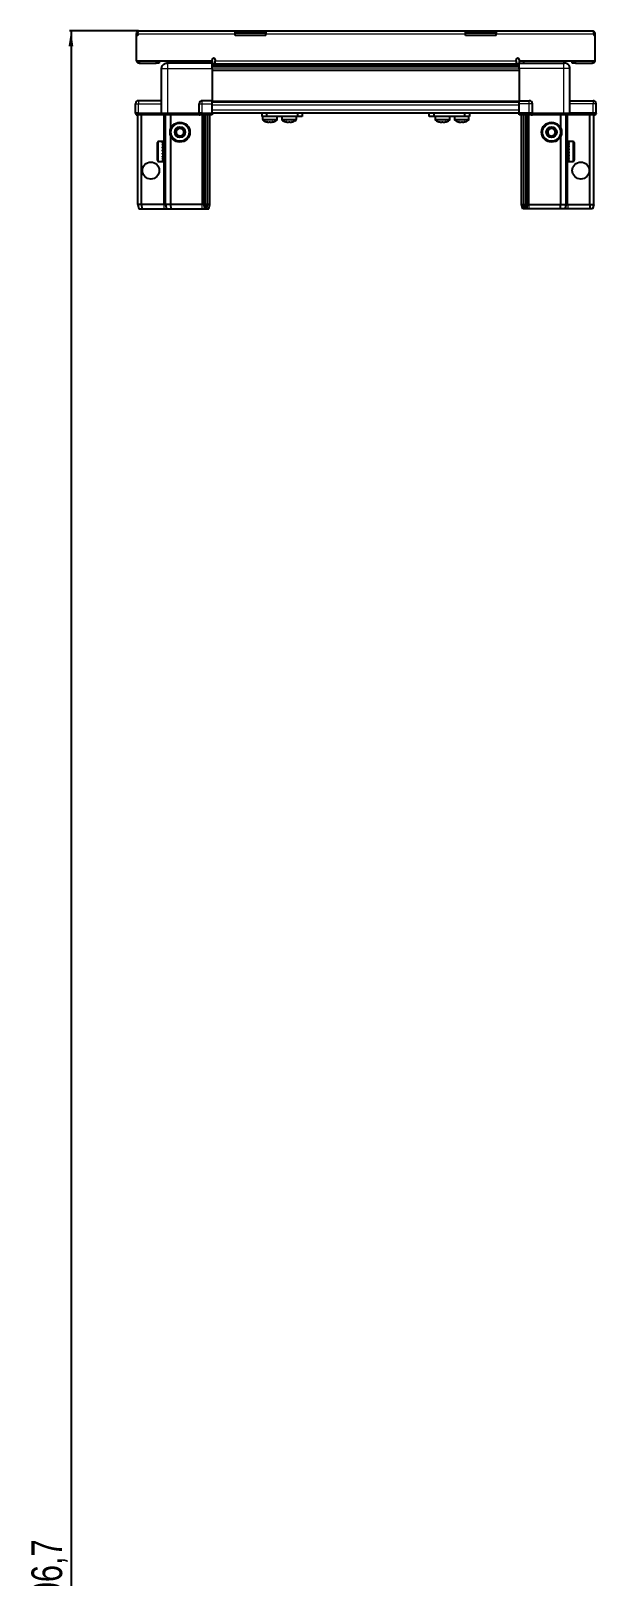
# Model space of a CAD drawing. Header units: millimetres. Extents: x 1014 to 4035, y -1858 to 1241.
# Drawn here: x 1070 to 1438, y -852 to 155 of the extents above; entities that cross this region are included whole.
import ezdxf

# ---------------------------------------------------------------- set-up
doc = ezdxf.new("R2010")
doc.units = ezdxf.units.MM
doc.layers.add('FORMAT', color=7, linetype='Continuous')
doc.styles.add('SLDTEXTSTYLE0', font='TXT', dxfattribs={"width": 0.75})
doc.dimstyles.new('SLDDIMSTYLE0', dxfattribs={"dimtxt": 20, "dimasz": 10, "dimexe": 0, "dimexo": 0.0625, "dimgap": 5, "dimtad": 2, "dimdec": 1, "dimrnd": 1e-09, "dimzin": 12, "dimdsep": 46, "dimtxsty": 'SLDTEXTSTYLE0', "dimsah": 1, "dimcen": 0.09, "dimadec": 0, "dimazin": 3, "dimtfac": 1, "dimtofl": 0, "dimtmove": 0, "dimatfit": 3, "dimfxl": 0, "dimfrac": 2, "dimtolj": 1, "dimtzin": 12, "dimarcsym": 0})

# ---------------------------------------------------------------- blocks, each defined once
blk = doc.blocks.new('_D_8')
at = {"layer": 'FORMAT'}
for p, q in [((1140.2, 154.8), (1095.2, 154.8)), ((1096.2, 154.8), (1096.2, -1851.9)), ((1140.7, -1851.9), (1095.2, -1851.9))]:
    blk.add_line(p, q, dxfattribs=at)
for points in [[(1096.2, 154.8), (1094.6, 144.8), (1097.7, 144.8)], [(1096.2, -1851.9), (1097.7, -1841.9), (1094.6, -1841.9)]]:
    blk.add_solid(points, dxfattribs=at)
at = {"layer": 'FORMAT', "insert": (1070.4, -889.2), "char_height": 20, "attachment_point": 1, "rotation": 90, "style": 'SLDTEXTSTYLE0'}
blk.add_mtext('2006,7', dxfattribs=at)

msp = doc.modelspace()

# ---------------------------------------------------------------- linework, layer by layer
at = {"color": 7, "linetype": 'Continuous', "lineweight": 25}
for p, q in [((1139.66, 152.74), (1138.66, 152.74)), ((1138.66, 152.74), (1138.66, 151.84)), ((1138.66, 151.84), (1138.66, 135.34)), ((1139.66, 151.84), (1138.66, 151.84)), ((1139.66, 152.74), (1139.66, 151.84)), ((1140.26, 154.84), (1203.16, 154.84)), ((1203.16, 152.74), (1203.16, 154.84)), ((1203.16, 154.84), (1213.16, 154.84)), ((1213.16, 153.34), (1203.16, 153.34)), ((1203.16, 151.84), (1203.16, 152.74)), ((1223.16, 151.84), (1203.16, 151.84)), ((1213.16, 154.84), (1223.16, 154.84)), ((1223.16, 153.34), (1213.16, 153.34)), ((1223.16, 154.84), (1353.16, 154.84)), ((1223.16, 154.84), (1223.16, 152.74)), ((1223.16, 151.84), (1223.16, 152.74)), ((1353.16, 152.74), (1353.16, 154.84)), ((1353.16, 154.84), (1363.16, 154.84)), ((1363.16, 153.34), (1353.16, 153.34)), ((1353.16, 151.84), (1353.16, 152.74)), ((1373.16, 151.84), (1353.16, 151.84)), ((1363.16, 154.84), (1373.16, 154.84)), ((1373.16, 153.34), (1363.16, 153.34)), ((1373.16, 154.84), (1373.16, 152.74)), ((1373.16, 154.84), (1436.06, 154.84)), ((1373.16, 151.84), (1373.16, 152.74)), ((1436.66, 152.74), (1437.66, 152.74)), ((1436.66, 152.74), (1436.66, 151.84)), ((1437.66, 151.84), (1436.66, 151.84)), ((1437.66, 151.84), (1437.66, 152.74)), ((1437.66, 135.34), (1437.66, 151.84)), ((1138.66, 135.34), (1188.16, 135.34)), ((1140.76, 133.84), (1151.66, 133.84)), ((1153.66, 133.84), (1151.66, 133.84)), ((1153.66, 135.34), (1153.66, 133.84)), ((1158.91, 135.34), (1158.91, 133.84)), ((1188.16, 133.84), (1159.16, 133.84)), ((1185.41, 133.84), (1185.41, 135.34)), ((1188.16, 135.34), (1188.16, 136.19)), ((1188.16, 135.34), (1188.16, 133.84)), ((1188.16, 133.19), (1212.03, 133.19)), ((1388.16, 131.39), (1188.16, 131.39)), ((1388.16, 131.36), (1188.16, 131.36)), ((1190.16, 136.19), (1190.16, 135.44)), ((1190.16, 133.34), (1190.16, 135.44)), ((1190.16, 133.34), (1386.16, 133.34)), ((1206.66, 133.34), (1206.66, 133.19)), ((1206.82, 133.34), (1206.82, 133.19)), ((1207.02, 133.34), (1207.02, 133.19)), ((1207.57, 133.34), (1207.57, 133.19)), ((1207.99, 133.34), (1207.99, 133.19)), ((1208.88, 133.34), (1208.88, 133.19)), ((1209.46, 133.34), (1209.46, 133.19)), ((1210.6, 133.34), (1210.6, 133.19)), ((1211.29, 133.34), (1211.29, 133.19)), ((1212.03, 133.19), (1212.57, 133.19)), ((1212.57, 133.34), (1212.57, 133.19)), ((1212.57, 133.19), (1212.58, 133.19)), ((1212.58, 133.19), (1213.31, 133.19)), ((1212.76, 133.34), (1212.76, 133.19)), ((1213.26, 133.34), (1213.26, 133.19)), ((1213.31, 133.34), (1213.31, 133.19)), ((1213.31, 133.19), (1214.28, 133.19)), ((1213.31, 133.19), (1213.31, 133.19)), ((1214.28, 133.19), (1362.03, 133.19)), ((1214.6, 133.34), (1214.6, 133.19)), ((1214.61, 133.34), (1214.61, 133.19)), ((1215.31, 133.34), (1215.31, 133.19)), ((1216.49, 133.34), (1216.49, 133.19)), ((1217.1, 133.34), (1217.1, 133.19)), ((1218.05, 133.34), (1218.05, 133.19)), ((1218.5, 133.34), (1218.5, 133.19)), ((1219.13, 133.34), (1219.13, 133.19)), ((1219.38, 133.34), (1219.38, 133.19)), ((1219.63, 133.34), (1219.63, 133.19)), ((1219.65, 133.34), (1219.65, 133.19)), ((1356.66, 133.34), (1356.66, 133.19)), ((1356.77, 133.34), (1356.77, 133.19)), ((1356.95, 133.34), (1356.95, 133.19)), ((1357.46, 133.34), (1357.46, 133.19)), ((1357.85, 133.34), (1357.85, 133.19)), ((1358.7, 133.34), (1358.7, 133.19)), ((1359.27, 133.34), (1359.27, 133.19)), ((1360.38, 133.34), (1360.38, 133.19)), ((1361.07, 133.34), (1361.07, 133.19)), ((1362.03, 133.19), (1362.34, 133.19)), ((1362.34, 133.34), (1362.34, 133.19)), ((1362.34, 133.19), (1363.07, 133.19)), ((1362.34, 133.19), (1362.34, 133.19)), ((1362.6, 133.34), (1362.6, 133.19)), ((1363.07, 133.34), (1363.07, 133.19)), ((1363.07, 133.19), (1364.37, 133.19)), ((1364.28, 133.19), (1388.16, 133.19)), ((1364.37, 133.34), (1364.37, 133.19)), ((1364.46, 133.34), (1364.46, 133.19)), ((1365.09, 133.34), (1365.09, 133.19)), ((1366.28, 133.34), (1366.28, 133.19)), ((1366.91, 133.34), (1366.91, 133.19)), ((1367.89, 133.34), (1367.89, 133.19)), ((1368.36, 133.34), (1368.36, 133.19)), ((1369.03, 133.34), (1369.03, 133.19)), ((1369.31, 133.34), (1369.31, 133.19)), ((1369.6, 133.34), (1369.6, 133.19)), ((1369.65, 133.34), (1369.65, 133.19)), ((1369.66, 133.19), (1369.66, 133.34)), ((1386.16, 135.44), (1386.16, 136.19)), ((1386.16, 135.44), (1386.16, 133.34)), ((1388.16, 136.19), (1388.16, 135.34)), ((1388.16, 135.34), (1388.16, 133.84)), ((1388.16, 135.34), (1437.66, 135.34)), ((1388.16, 133.84), (1417.16, 133.84)), ((1390.91, 135.34), (1390.91, 133.84)), ((1417.41, 133.84), (1417.41, 135.34)), ((1422.66, 133.84), (1422.66, 135.34)), ((1424.66, 133.84), (1422.66, 133.84)), ((1424.66, 133.84), (1435.56, 133.84)), ((1155.16, 101.34), (1155.16, 130.34)), ((1188.16, 130.34), (1188.16, 109.34)), ((1388.16, 130.34), (1388.16, 109.34)), ((1421.16, 101.34), (1421.16, 130.34)), ((1138.15, 101.34), (1138.15, 101)), ((1138.15, 101.34), (1138.16, 101.34)), ((1138.15, 101), (1138.65, 100.14)), ((1138.16, 101.34), (1138.16, 107.34)), ((1138.16, 101.34), (1138.16, 101)), ((1140.16, 101.34), (1138.16, 101.34)), ((1138.16, 101), (1138.66, 100.14)), ((1155.16, 109.34), (1140.16, 109.34)), ((1140.16, 101.34), (1154.96, 101.34)), ((1154.96, 101.34), (1155.16, 101.34)), ((1155.16, 101.34), (1155.16, 100.14)), ((1155.16, 101.34), (1159.16, 101.34)), ((1159.16, 101.34), (1179.46, 101.34)), ((1179.46, 101.34), (1179.66, 101.34)), ((1179.66, 101.34), (1179.66, 107.34)), ((1179.66, 101.34), (1179.66, 100.14)), ((1181.66, 101.34), (1179.66, 101.34)), ((1179.66, 101.34), (1181.66, 101.34)), ((1188.16, 109.34), (1181.66, 109.34)), ((1181.66, 101.34), (1188.16, 101.34)), ((1181.66, 101), (1188.16, 101)), ((1188.16, 107.34), (1188.16, 109.34)), ((1188.16, 108.69), (1388.16, 108.69)), ((1188.16, 101.34), (1188.16, 107.34)), ((1188.16, 101.49), (1388.16, 101.49)), ((1188.16, 101.34), (1188.16, 101)), ((1188.16, 101), (1188.16, 100.14)), ((1220.61, 98.99), (1220.61, 101.49)), ((1223.61, 101.49), (1223.61, 98.99)), ((1243.81, 98.99), (1243.81, 101.49)), ((1246.81, 101.49), (1246.81, 98.99)), ((1329.51, 98.99), (1329.51, 101.49)), ((1332.51, 101.49), (1332.51, 98.99)), ((1352.71, 98.99), (1352.71, 101.49)), ((1355.71, 101.49), (1355.71, 98.99)), ((1388.16, 109.34), (1394.66, 109.34)), ((1388.16, 107.34), (1388.16, 109.34)), ((1388.16, 101.34), (1388.16, 107.34)), ((1388.16, 101.34), (1394.66, 101.34)), ((1388.16, 101.34), (1388.16, 101)), ((1388.16, 101.34), (1388.16, 101.34)), ((1394.66, 101.34), (1388.16, 101.34)), ((1388.16, 100.14), (1388.16, 101)), ((1388.16, 101), (1388.16, 101)), ((1388.16, 101), (1394.66, 101)), ((1396.66, 101.34), (1394.66, 101.34)), ((1396.66, 101.34), (1396.66, 107.34)), ((1396.66, 101.34), (1396.66, 100.14)), ((1396.66, 101.34), (1396.86, 101.34)), ((1396.86, 101.34), (1417.16, 101.34)), ((1417.16, 101.34), (1421.16, 101.34)), ((1421.16, 109.34), (1436.16, 109.34)), ((1421.16, 101.34), (1421.16, 100.14)), ((1421.16, 101.34), (1421.36, 101.34)), ((1421.36, 101.34), (1436.16, 101.34)), ((1436.16, 101.34), (1421.36, 101.34)), ((1438.16, 101.34), (1436.16, 101.34)), ((1437.66, 100.14), (1438.16, 101)), ((1438.16, 101.34), (1438.16, 107.34)), ((1438.16, 101.34), (1438.16, 101)), ((1138.66, 100.14), (1140.16, 100.14)), ((1139.66, 41.84), (1139.66, 100.14)), ((1154.96, 100.14), (1140.16, 100.14)), ((1142.16, 41.84), (1142.16, 100.14)), ((1155.16, 100.14), (1154.96, 100.14)), ((1159.16, 100.14), (1155.16, 100.14)), ((1157.66, 41.84), (1157.66, 100.14)), ((1179.46, 100.14), (1159.16, 100.14)), ((1161.16, 91.34), (1161.16, 100.14)), ((1179.66, 100.14), (1179.46, 100.14)), ((1179.66, 100.14), (1180.33, 100.14)), ((1188.16, 100.14), (1180.33, 100.14)), ((1182.66, 41.84), (1182.66, 100.14)), ((1183.66, 41.84), (1183.66, 100.14)), ((1185.16, 41.84), (1185.16, 100.14)), ((1186.66, 41.84), (1186.66, 100.14)), ((1223.61, 98.99), (1220.61, 98.99)), ((1220.96, 98.99), (1220.96, 97.08)), ((1243.81, 98.99), (1223.61, 98.99)), ((1230.46, 97.08), (1230.46, 98.99)), ((1233.41, 98.99), (1233.41, 97.08)), ((1233.46, 98.99), (1233.46, 97.08)), ((1242.96, 97.08), (1242.96, 98.99)), ((1246.81, 98.99), (1243.81, 98.99)), ((1332.51, 98.99), (1329.51, 98.99)), ((1352.71, 98.99), (1332.51, 98.99)), ((1333.36, 98.99), (1333.36, 97.08)), ((1342.86, 97.08), (1342.86, 98.99)), ((1342.91, 97.08), (1342.91, 98.99)), ((1345.86, 98.99), (1345.86, 97.08)), ((1355.71, 98.99), (1352.71, 98.99)), ((1355.36, 97.08), (1355.36, 98.99)), ((1395.98, 100.14), (1388.16, 100.14)), ((1389.66, 41.84), (1389.66, 100.14)), ((1391.16, 41.84), (1391.16, 100.14)), ((1392.66, 41.84), (1392.66, 100.14)), ((1393.66, 41.84), (1393.66, 100.14)), ((1395.98, 100.14), (1396.66, 100.14)), ((1396.86, 100.14), (1396.66, 100.14)), ((1417.16, 100.14), (1396.86, 100.14)), ((1415.16, 91.34), (1415.16, 100.14)), ((1421.16, 100.14), (1417.16, 100.14)), ((1418.66, 41.84), (1418.66, 100.14)), ((1421.36, 100.14), (1421.16, 100.14)), ((1436.16, 100.14), (1421.36, 100.14)), ((1434.16, 41.84), (1434.16, 100.14)), ((1436.16, 100.14), (1437.66, 100.14)), ((1436.66, 41.84), (1436.66, 100.14)), ((1152.46, 70.64), (1152.46, 82.04)), ((1156.16, 82.84), (1153.26, 82.84)), ((1155.66, 82.74), (1156.16, 82.74)), ((1155.66, 82.74), (1155.66, 82.58)), ((1155.66, 82.58), (1156.16, 82.58)), ((1155.66, 82.09), (1156.16, 82.09)), ((1155.66, 82.09), (1155.66, 81.71)), ((1155.66, 81.71), (1156.16, 81.71)), ((1155.66, 80.87), (1156.16, 80.87)), ((1155.66, 80.87), (1155.66, 80.32)), ((1156.16, 82.74), (1156.16, 82.84)), ((1156.16, 82.58), (1156.16, 82.74)), ((1156.16, 82.09), (1156.16, 82.58)), ((1156.16, 81.71), (1156.16, 82.09)), ((1156.16, 80.87), (1156.16, 81.71)), ((1156.16, 80.32), (1156.16, 80.87)), ((1156.26, 80.74), (1156.16, 80.74)), ((1156.26, 79.22), (1156.26, 80.74)), ((1161.16, 41.84), (1161.16, 86.34)), ((1415.16, 41.84), (1415.16, 86.34)), ((1420.16, 80.74), (1420.06, 80.74)), ((1420.06, 80.74), (1420.06, 71.94)), ((1423.06, 82.84), (1420.16, 82.84)), ((1420.16, 82.84), (1420.16, 82.83)), ((1420.66, 82.83), (1420.16, 82.83)), ((1420.16, 82.83), (1420.16, 82.75)), ((1420.16, 82.75), (1420.16, 82.4)), ((1420.66, 82.75), (1420.16, 82.75)), ((1420.66, 82.4), (1420.16, 82.4)), ((1420.16, 82.4), (1420.16, 82.1)), ((1420.16, 82.1), (1420.16, 81.38)), ((1420.66, 82.1), (1420.16, 82.1)), ((1420.66, 81.38), (1420.16, 81.38)), ((1420.16, 81.38), (1420.16, 80.89)), ((1420.16, 80.89), (1420.16, 79.87)), ((1420.66, 80.89), (1420.16, 80.89)), ((1420.66, 82.75), (1420.66, 82.83)), ((1420.66, 82.1), (1420.66, 82.4)), ((1420.66, 80.89), (1420.66, 81.38)), ((1423.86, 82.04), (1423.86, 80.55)), ((1423.86, 80.55), (1423.86, 70.64)), ((1155.66, 80.32), (1156.16, 80.32)), ((1155.66, 79.21), (1156.16, 79.21)), ((1155.66, 79.21), (1155.66, 78.53)), ((1155.66, 78.53), (1156.16, 78.53)), ((1155.66, 77.27), (1156.16, 77.27)), ((1155.66, 77.27), (1155.66, 76.53)), ((1155.66, 76.97), (1156.16, 76.97)), ((1155.66, 76.53), (1156.16, 76.53)), ((1155.66, 75.24), (1156.16, 75.24)), ((1155.66, 75.24), (1155.66, 74.52)), ((1155.66, 75.1), (1156.16, 75.1)), ((1155.66, 74.52), (1156.16, 74.52)), ((1155.66, 73.31), (1156.16, 73.31)), ((1155.66, 73.31), (1155.66, 72.68)), ((1155.66, 72.68), (1156.16, 72.68)), ((1155.66, 71.68), (1156.16, 71.68)), ((1155.66, 71.68), (1155.66, 71.2)), ((1155.66, 71.2), (1156.16, 71.2)), ((1155.66, 70.51), (1156.16, 70.51)), ((1155.66, 70.51), (1155.66, 70.22)), ((1156.16, 79.21), (1156.16, 80.32)), ((1156.16, 78.53), (1156.16, 79.21)), ((1156.16, 77.27), (1156.16, 78.53)), ((1156.16, 76.97), (1156.16, 77.27)), ((1156.16, 75.24), (1156.16, 76.53)), ((1156.16, 74.52), (1156.16, 75.1)), ((1156.16, 73.31), (1156.16, 74.52)), ((1156.16, 72.68), (1156.16, 73.31)), ((1156.16, 71.68), (1156.16, 72.68)), ((1156.16, 71.94), (1156.26, 71.94)), ((1156.16, 71.2), (1156.16, 71.68)), ((1156.16, 70.51), (1156.16, 71.2)), ((1156.16, 70.22), (1156.16, 70.51)), ((1156.26, 71.94), (1156.26, 79.22)), ((1157.14, 79.65), (1156.66, 80.34)), ((1156.66, 72.34), (1156.66, 80.34)), ((1156.66, 72.34), (1157.14, 73.03)), ((1157.62, 80.34), (1157.14, 79.65)), ((1157.14, 73.03), (1157.14, 79.65)), ((1157.14, 73.03), (1157.62, 72.34)), ((1157.66, 80.34), (1157.62, 80.34)), ((1157.62, 72.34), (1157.62, 80.34)), ((1157.62, 72.34), (1157.66, 72.34)), ((1418.69, 80.34), (1418.66, 80.34)), ((1418.66, 72.34), (1418.69, 72.34)), ((1419.17, 79.65), (1418.69, 80.34)), ((1418.69, 80.34), (1418.69, 79.29)), ((1418.69, 79.29), (1418.69, 72.34)), ((1418.69, 72.34), (1419.17, 73.03)), ((1419.66, 80.34), (1419.17, 79.65)), ((1419.17, 79.65), (1419.17, 78.78)), ((1419.17, 78.78), (1419.17, 73.03)), ((1419.17, 73.03), (1419.66, 72.34)), ((1419.66, 80.34), (1419.66, 79.29)), ((1419.66, 79.29), (1419.66, 72.34)), ((1420.06, 71.94), (1420.16, 71.94)), ((1420.66, 79.87), (1420.16, 79.87)), ((1420.16, 79.87), (1420.16, 79.23)), ((1420.16, 79.23), (1420.16, 78.01)), ((1420.66, 79.23), (1420.16, 79.23)), ((1420.66, 78.01), (1420.16, 78.01)), ((1420.16, 78.01), (1420.16, 77.47)), ((1420.66, 77.47), (1420.16, 77.47)), ((1420.16, 77.29), (1420.16, 75.99)), ((1420.66, 77.29), (1420.16, 77.29)), ((1420.66, 75.99), (1420.16, 75.99)), ((1420.66, 75.6), (1420.16, 75.6)), ((1420.16, 75.6), (1420.16, 75.25)), ((1420.66, 75.25), (1420.16, 75.25)), ((1420.16, 75.25), (1420.16, 74)), ((1420.66, 74), (1420.16, 74)), ((1420.16, 74), (1420.16, 73.33)), ((1420.16, 73.33), (1420.16, 72.24)), ((1420.66, 73.33), (1420.16, 73.33)), ((1420.66, 72.24), (1420.16, 72.24)), ((1420.16, 72.24), (1420.16, 71.69)), ((1420.16, 71.69), (1420.16, 70.88)), ((1420.66, 71.69), (1420.16, 71.69)), ((1420.66, 70.88), (1420.16, 70.88)), ((1420.16, 70.88), (1420.16, 70.52)), ((1420.16, 70.52), (1420.16, 70.06)), ((1420.66, 70.52), (1420.16, 70.52)), ((1420.66, 79.23), (1420.66, 79.87)), ((1420.66, 77.29), (1420.66, 78.01)), ((1420.66, 75.25), (1420.66, 75.99)), ((1420.66, 73.33), (1420.66, 74)), ((1420.66, 71.69), (1420.66, 72.24)), ((1420.66, 70.52), (1420.66, 70.88)), ((1153.26, 69.84), (1156.16, 69.84)), ((1155.66, 70.22), (1156.16, 70.22)), ((1155.66, 69.9), (1156.16, 69.9)), ((1155.66, 69.9), (1155.66, 69.84)), ((1155.66, 69.84), (1156.16, 69.84)), ((1156.16, 69.9), (1156.16, 70.22)), ((1156.16, 69.84), (1156.16, 69.9)), ((1156.16, 69.84), (1156.16, 69.84)), ((1420.66, 70.06), (1420.16, 70.06)), ((1420.16, 70.06), (1420.16, 69.91)), ((1420.16, 69.91), (1420.16, 69.84)), ((1420.66, 69.91), (1420.16, 69.91)), ((1420.16, 69.84), (1423.06, 69.84)), ((1420.66, 69.91), (1420.66, 70.06)), ((1142.16, 41.84), (1139.66, 41.84)), ((1139.66, 41.84), (1140.46, 38.84)), ((1156.66, 41.84), (1142.16, 41.84)), ((1142.16, 41.84), (1142.31, 38.84)), ((1157.66, 41.84), (1156.66, 41.84)), ((1161.16, 41.84), (1157.66, 41.84)), ((1157.66, 41.84), (1158.46, 38.84)), ((1181.66, 41.84), (1161.16, 41.84)), ((1161.49, 38.84), (1161.16, 41.84)), ((1182.66, 41.84), (1181.66, 41.84)), ((1183.66, 41.84), (1182.66, 41.84)), ((1183.46, 38.84), (1182.66, 41.84)), ((1185.16, 41.84), (1183.66, 41.84)), ((1184.2, 38.84), (1183.66, 41.84)), ((1184.7, 38.84), (1185.16, 41.84)), ((1186.66, 41.84), (1185.16, 41.84)), ((1185.85, 38.84), (1186.66, 41.84)), ((1390.46, 38.84), (1389.66, 41.84)), ((1389.66, 41.84), (1391.16, 41.84)), ((1391.16, 41.84), (1392.66, 41.84)), ((1391.61, 38.84), (1391.16, 41.84)), ((1392.11, 38.84), (1392.66, 41.84)), ((1392.66, 41.84), (1393.66, 41.84)), ((1392.85, 38.84), (1393.66, 41.84)), ((1393.66, 41.84), (1394.66, 41.84)), ((1394.66, 41.84), (1415.16, 41.84)), ((1414.82, 38.84), (1415.16, 41.84)), ((1415.16, 41.84), (1418.66, 41.84)), ((1418.66, 41.84), (1417.85, 38.84)), ((1418.66, 41.84), (1419.66, 41.84)), ((1419.66, 41.84), (1434.16, 41.84)), ((1434.16, 41.84), (1434, 38.84)), ((1434.16, 41.84), (1436.66, 41.84)), ((1436.66, 41.84), (1435.85, 38.84)), ((1140.46, 38.84), (1142.31, 38.84)), ((1142.31, 38.84), (1156.66, 38.84)), ((1156.66, 38.84), (1158.46, 38.84)), ((1158.46, 38.84), (1161.49, 38.84)), ((1161.49, 38.84), (1181.66, 38.84)), ((1181.66, 38.84), (1183.46, 38.84)), ((1183.46, 38.84), (1184.2, 38.84)), ((1184.2, 38.84), (1184.7, 38.84)), ((1184.7, 38.84), (1185.85, 38.84)), ((1391.61, 38.84), (1390.46, 38.84)), ((1392.11, 38.84), (1391.61, 38.84)), ((1392.85, 38.84), (1392.11, 38.84)), ((1394.66, 38.84), (1392.85, 38.84)), ((1414.82, 38.84), (1394.66, 38.84)), ((1417.85, 38.84), (1414.82, 38.84)), ((1419.66, 38.84), (1417.85, 38.84)), ((1434, 38.84), (1419.66, 38.84)), ((1435.85, 38.84), (1434, 38.84))]:
    msp.add_line(p, q, dxfattribs=at)
at = {"color": 8, "linetype": 'Continuous', "lineweight": 18}
for p, q in [((1203.16, 152.74), (1139.66, 152.74)), ((1213.16, 153.34), (1213.16, 154.84)), ((1353.16, 152.74), (1223.16, 152.74)), ((1363.16, 154.84), (1363.16, 153.34)), ((1436.66, 152.74), (1373.16, 152.74)), ((1140.76, 135.34), (1140.76, 133.84)), ((1151.66, 133.84), (1151.66, 135.34)), ((1188.16, 133.84), (1190.16, 133.84)), ((1388.16, 132.6), (1188.16, 132.6)), ((1190.16, 135.44), (1386.16, 135.44)), ((1386.16, 133.84), (1388.16, 133.84)), ((1424.66, 135.34), (1424.66, 133.84)), ((1435.56, 135.34), (1435.56, 133.84)), ((1159.16, 130.34), (1188.16, 130.34)), ((1159.16, 101.34), (1159.16, 130.34)), ((1188.16, 130.15), (1388.16, 130.15)), ((1388.16, 128.74), (1188.16, 128.74)), ((1417.16, 130.34), (1388.16, 130.34)), ((1417.16, 101.34), (1417.16, 130.34)), ((1138.16, 107.34), (1140.16, 107.34)), ((1140.16, 109.34), (1140.16, 107.34)), ((1140.16, 107.34), (1155.16, 107.34)), ((1140.16, 101.34), (1140.16, 107.34)), ((1140.16, 101.34), (1140.16, 100.14)), ((1154.96, 100.14), (1154.96, 101.34)), ((1159.16, 101.34), (1159.16, 100.14)), ((1179.46, 100.14), (1179.46, 101.34)), ((1179.66, 107.34), (1181.66, 107.34)), ((1181.66, 107.34), (1181.66, 109.34)), ((1181.66, 107.34), (1188.16, 107.34)), ((1181.66, 101.34), (1181.66, 107.34)), ((1181.66, 101.34), (1181.66, 101)), ((1188.16, 109.34), (1388.16, 109.34)), ((1188.16, 106.69), (1388.16, 106.69)), ((1188.16, 103.49), (1388.16, 103.49)), ((1394.66, 107.34), (1388.16, 107.34)), ((1388.16, 101.34), (1388.16, 101)), ((1394.66, 107.34), (1394.66, 109.34)), ((1394.66, 101.34), (1394.66, 107.34)), ((1396.66, 107.34), (1394.66, 107.34)), ((1394.66, 101.34), (1394.66, 101)), ((1396.86, 101.34), (1396.86, 100.14)), ((1417.16, 101.34), (1417.16, 100.14)), ((1436.16, 107.34), (1421.16, 107.34)), ((1421.36, 101.34), (1421.36, 100.14)), ((1436.16, 109.34), (1436.16, 107.34)), ((1436.16, 101.34), (1436.16, 107.34)), ((1438.16, 107.34), (1436.16, 107.34)), ((1436.16, 101.34), (1436.16, 100.14)), ((1156.66, 80.34), (1156.66, 100.14)), ((1181.66, 41.84), (1181.66, 100.14)), ((1230.46, 97.08), (1220.96, 97.08)), ((1230.26, 96.71), (1221.15, 96.71)), ((1233.46, 97.08), (1233.41, 97.08)), ((1242.96, 97.08), (1233.46, 97.08)), ((1233.65, 96.71), (1233.6, 96.71)), ((1242.76, 96.71), (1233.65, 96.71)), ((1335.57, 97.08), (1333.36, 97.08)), ((1335.67, 96.71), (1333.55, 96.71)), ((1342.86, 97.08), (1335.57, 97.08)), ((1342.66, 96.71), (1335.67, 96.71)), ((1342.71, 96.71), (1342.66, 96.71)), ((1342.91, 97.08), (1342.86, 97.08)), ((1353.36, 97.08), (1345.86, 97.08)), ((1353.25, 96.71), (1346.05, 96.71)), ((1355.16, 96.71), (1353.25, 96.71)), ((1355.36, 97.08), (1353.36, 97.08)), ((1394.66, 41.84), (1394.66, 100.14)), ((1419.66, 80.34), (1419.66, 100.14)), ((1153.26, 69.84), (1153.26, 82.84)), ((1423.06, 82.84), (1423.06, 81.14)), ((1423.06, 81.14), (1423.06, 69.84)), ((1156.66, 41.84), (1156.66, 72.34)), ((1419.66, 41.84), (1419.66, 72.34)), ((1156.66, 41.84), (1156.66, 38.84)), ((1181.66, 38.84), (1181.66, 41.84)), ((1394.66, 38.84), (1394.66, 41.84)), ((1419.66, 41.84), (1419.66, 38.84))]:
    msp.add_line(p, q, dxfattribs=at)
at = {"color": 7, "linetype": 'Continuous', "lineweight": 25}
for centre, radius in [((1167.16, 88.84), 6.5), ((1167.16, 88.84), 3.46), ((1409.16, 88.84), 6.5), ((1409.16, 88.84), 3.46), ((1148.16, 63.84), 5.5), ((1428.16, 63.84), 5.5)]:
    msp.add_circle(centre, radius, dxfattribs=at)
at = {"color": 8, "linetype": 'Continuous', "lineweight": 18}
for centre in [(1167.16, 88.84), (1409.16, 88.84)]:
    msp.add_circle(centre, 5.7, dxfattribs=at)
at = {"color": 7, "linetype": 'Continuous', "lineweight": 25}
for centre, radius, start, end in [((1140.76, 135.94), 2.1, 196.60155, 270), ((1189.16, 136.19), 1, 0, 180), ((1387.16, 136.19), 1, 0, 180), ((1435.56, 135.94), 2.1, 270, 343.39845), ((1140.16, 107.34), 2, 90, 180), ((1181.66, 107.34), 2, 90, 180), ((1394.66, 107.34), 2, 0, 90), ((1436.16, 107.34), 2, 0, 90), ((1167.16, 88.84), 2.5, 134.92207, 194.92207), ((1167.16, 88.84), 2.5, 74.92207, 134.92207), ((1167.16, 88.84), 2.5, 14.92207, 74.92207), ((1221.41, 97.08), 0.45, 180, 235.28209), ((1225.71, 103.29), 8, 235.28209, 258.9392), ((1225.71, 103.29), 8, 281.00757, 304.71791), ((1230.01, 97.08), 0.45, 304.71791, 0), ((1233.86, 97.08), 0.45, 180, 235.28209), ((1233.91, 97.08), 0.45, 180, 235.28209), ((1238.16, 103.29), 8, 235.28209, 255.8287), ((1238.21, 103.29), 8, 235.28209, 259.06255), ((1238.21, 103.29), 8, 280.87532, 304.71791), ((1242.51, 97.08), 0.45, 304.71791, 0), ((1333.81, 97.08), 0.45, 180, 235.28209), ((1338.11, 103.29), 8, 235.28209, 259.05401), ((1338.11, 103.29), 8, 280.84597, 304.71791), ((1338.16, 103.29), 8, 280.92113, 304.71791), ((1342.41, 97.08), 0.45, 304.71791, 0), ((1342.46, 97.08), 0.45, 304.71791, 0), ((1346.31, 97.08), 0.45, 180, 235.28209), ((1350.61, 103.29), 8, 235.28209, 258.92302), ((1350.61, 103.29), 8, 280.93918, 304.71791), ((1354.91, 97.08), 0.45, 304.71791, 0), ((1409.16, 88.84), 2.5, 118.29497, 178.29497), ((1409.16, 88.84), 2.5, 58.29497, 118.29497), ((1409.16, 88.84), 2.5, 358.29497, 58.29497), ((1153.26, 82.04), 0.8, 90, 180), ((1156.66, 80.74), 0.4, 180, 270), ((1167.16, 88.84), 2.5, 194.92207, 254.92207), ((1167.16, 88.84), 2.5, 254.92207, 314.92207), ((1167.16, 88.84), 2.5, 314.92207, 14.92207), ((1409.16, 88.84), 2.5, 178.29497, 238.29497), ((1409.16, 88.84), 2.5, 238.29497, 298.29497), ((1409.16, 88.84), 2.5, 298.29497, 358.29497), ((1419.66, 80.74), 0.4, 270, 0), ((1423.06, 82.04), 0.8, 360, 90), ((1153.26, 70.64), 0.8, 180, 270), ((1156.66, 71.94), 0.4, 90, 180), ((1419.66, 71.94), 0.4, 360, 90), ((1423.06, 70.64), 0.8, 270, 0)]:
    msp.add_arc(centre, radius, start, end, dxfattribs=at)
for centre, start_param, end_param in [((1181.66, 97.54), 0, 0.7227342), ((1394.66, 97.54), 5.5604511, 6.2831853)]:
    msp.add_ellipse(centre, major_axis=(0, 3.46), ratio=0.5773503, start_param=start_param, end_param=end_param, dxfattribs=at)
for points, knots in [([(1140.25, 154.74), (1140.17, 154.73), (1139.85, 154.69), (1139.37, 154.36), (1138.9, 153.81), (1138.68, 153.23), (1138.66, 152.86), (1138.66, 152.74)], [0, 0, 0, 0, 0.08619998, 0.34531447, 0.60442579, 0.86353702, 1, 1, 1, 1]), ([(1139.66, 152.74), (1139.7, 152.99), (1139.79, 153.48), (1139.92, 154.12), (1140.06, 154.59), (1140.17, 154.81), (1140.23, 154.83), (1140.26, 154.84)], [0, 0, 0, 0, 0.2302553, 0.4485219, 0.6667858, 0.8850496, 1, 1, 1, 1]), ([(1437.66, 152.74), (1437.63, 152.99), (1437.58, 153.48), (1437.18, 154.12), (1436.63, 154.6), (1436.16, 154.74), (1435.93, 154.8)], [0, 0, 0, 0, 0.2601609, 0.506776, 0.753388, 1, 1, 1, 1]), ([(1436.06, 154.84), (1436.1, 154.81), (1436.19, 154.76), (1436.32, 154.36), (1436.46, 153.81), (1436.57, 153.23), (1436.63, 152.86), (1436.66, 152.74)], [0, 0, 0, 0, 0.2302553, 0.4485219, 0.6667858, 0.8850496, 1, 1, 1, 1]), ([(1155.16, 130.34), (1155.2, 130.78), (1155.27, 131.45), (1155.71, 132.27), (1156.16, 132.83), (1156.72, 133.28), (1157.54, 133.72), (1158.21, 133.79), (1158.66, 133.84)], [0, 0, 0, 0, 0.2394568, 0.3683607, 0.5, 0.6316393, 0.7605432, 1, 1, 1, 1]), ([(1159.16, 133.84), (1159.09, 133.84), (1158.96, 133.84), (1158.79, 133.84), (1158.68, 133.84), (1158.66, 133.84), (1158.66, 133.84)], [0, 0, 0, 0, 0.2493943, 0.5003335, 0.7501667, 1, 1, 1, 1]), ([(1188.16, 130.34), (1188.16, 130.73), (1188.16, 131.52), (1188.16, 132.57), (1188.16, 133.36), (1188.16, 133.78), (1188.16, 133.82), (1188.16, 133.84)], [0, 0, 0, 0, 0.2146939, 0.4293877, 0.6440816, 0.8587754, 1, 1, 1, 1]), ([(1388.16, 130.34), (1388.16, 130.73), (1388.16, 131.52), (1388.16, 132.57), (1388.16, 133.36), (1388.16, 133.78), (1388.16, 133.82), (1388.16, 133.84)], [0, 0, 0, 0, 0.2146939, 0.4293877, 0.6440816, 0.8587754, 1, 1, 1, 1]), ([(1417.16, 133.84), (1417.22, 133.84), (1417.35, 133.84), (1417.52, 133.84), (1417.63, 133.84), (1417.65, 133.84), (1417.66, 133.84)], [0, 0, 0, 0, 0.2493943, 0.5003335, 0.7501667, 1, 1, 1, 1]), ([(1421.16, 130.34), (1421.11, 130.78), (1421.04, 131.45), (1420.6, 132.27), (1420.15, 132.83), (1419.59, 133.28), (1418.77, 133.72), (1418.1, 133.79), (1417.66, 133.84)], [0, 0, 0, 0, 0.23945684, 0.36836066, 0.5, 0.63163934, 0.76054316, 1, 1, 1, 1]), ([(1164.37, 89.59), (1164.73, 89.95), (1165.42, 90.63), (1166.1, 91.31), (1166.41, 91.63)], [0, 0, 0, 0, 0.5346859, 1, 1, 1, 1]), ([(1166.41, 91.63), (1166.91, 91.49), (1167.84, 91.24), (1168.77, 90.99), (1169.2, 90.87)], [0, 0, 0, 0, 0.5346859, 1, 1, 1, 1]), ([(1169.2, 90.87), (1169.23, 90.75), (1169.39, 90.18), (1169.64, 89.21), (1169.85, 88.42), (1169.94, 88.08)], [0, 0, 0, 0, 0.1331247, 0.6370994, 1, 1, 1, 1]), ([(1224.2, 95.43), (1224.2, 95.43), (1224.2, 95.43), (1224.07, 95.46), (1223.89, 95.51), (1223.74, 95.56), (1223.67, 95.6), (1223.65, 95.61), (1223.65, 95.61), (1223.66, 95.61), (1223.69, 95.61), (1223.76, 95.59), (1224.05, 95.52), (1224.43, 95.45), (1224.84, 95.42), (1225.12, 95.45), (1225.27, 95.51), (1225.37, 95.58), (1225.45, 95.6), (1225.47, 95.61), (1225.49, 95.61), (1225.52, 95.61), (1225.55, 95.6), (1225.66, 95.57), (1225.81, 95.5), (1226.04, 95.44), (1226.33, 95.42), (1226.68, 95.44), (1226.98, 95.49), (1227.23, 95.54), (1227.34, 95.57), (1227.42, 95.59), (1227.48, 95.6), (1227.52, 95.61), (1227.53, 95.61), (1227.54, 95.61), (1227.54, 95.61)], [0, 0, 0, 0, 0.0260981, 0.0798373, 0.1372046, 0.1783571, 0.1990393, 0.2033396, 0.2076895, 0.2107229, 0.2145438, 0.2214795, 0.2486016, 0.3557772, 0.404897, 0.4544227, 0.54605, 0.5914038, 0.5971187, 0.6013251, 0.6043817, 0.6074438, 0.6119905, 0.6242286, 0.6785193, 0.7597502, 0.8043048, 0.8490258, 0.923625, 0.9513598, 0.9687075, 0.9799959, 0.9911421, 0.9954732, 0.998845, 1, 1, 1, 1]), ([(1227.54, 95.61), (1227.54, 95.61), (1227.55, 95.61), (1227.55, 95.6), (1227.51, 95.57), (1227.37, 95.5), (1227.23, 95.45), (1227.18, 95.42), (1227.22, 95.43), (1227.24, 95.43)], [0, 0, 0, 0, 0.0151829, 0.0365363, 0.0956997, 0.3601423, 0.6752387, 0.8745348, 1, 1, 1, 1]), ([(1236.69, 95.43), (1236.7, 95.43), (1236.71, 95.43), (1236.57, 95.47), (1236.41, 95.54), (1236.3, 95.59), (1236.29, 95.61), (1236.3, 95.61), (1236.31, 95.61), (1236.34, 95.6), (1236.43, 95.59), (1236.76, 95.51), (1237.19, 95.43), (1237.62, 95.42), (1237.84, 95.46), (1238.01, 95.51), (1238.13, 95.56), (1238.21, 95.6), (1238.26, 95.61), (1238.29, 95.61), (1238.31, 95.61), (1238.34, 95.61), (1238.39, 95.59), (1238.53, 95.52), (1238.68, 95.45), (1238.99, 95.42), (1239.37, 95.45), (1239.76, 95.51), (1240.05, 95.58), (1240.16, 95.6), (1240.19, 95.61), (1240.2, 95.61), (1240.21, 95.61), (1240.2, 95.6), (1240.15, 95.57), (1239.97, 95.5), (1239.77, 95.44), (1239.73, 95.43), (1239.72, 95.43)], [0, 0, 0, 0, 0.0283629, 0.0806823, 0.1383562, 0.1672924, 0.1709175, 0.1737955, 0.1766977, 0.1800498, 0.1863992, 0.2130773, 0.319019, 0.3539804, 0.3992833, 0.4476446, 0.4823368, 0.4997721, 0.5033973, 0.5070643, 0.5096216, 0.5128427, 0.5186896, 0.5415539, 0.6319042, 0.6733129, 0.7150637, 0.7923067, 0.8305407, 0.8353583, 0.8389044, 0.8414812, 0.8440625, 0.8478955, 0.8582124, 0.9039802, 0.9724588, 1, 1, 1, 1]), ([(1336.59, 95.43), (1336.58, 95.43), (1336.54, 95.44), (1336.34, 95.5), (1336.17, 95.57), (1336.12, 95.6), (1336.1, 95.61), (1336.11, 95.61), (1336.12, 95.61), (1336.13, 95.61), (1336.18, 95.6), (1336.41, 95.55), (1336.74, 95.48), (1337.12, 95.43), (1337.4, 95.42), (1337.66, 95.46), (1337.8, 95.53), (1337.92, 95.59), (1337.98, 95.61), (1338, 95.61), (1338.02, 95.61), (1338.04, 95.61), (1338.09, 95.6), (1338.21, 95.55), (1338.37, 95.48), (1338.62, 95.43), (1338.97, 95.43), (1339.35, 95.47), (1339.68, 95.54), (1339.9, 95.59), (1339.98, 95.61), (1340, 95.61), (1340.01, 95.61), (1340.02, 95.6), (1340, 95.59), (1339.84, 95.51), (1339.6, 95.43), (1339.61, 95.43), (1339.61, 95.43)], [0, 0, 0, 0, 0.02451912, 0.10597395, 0.13384212, 0.14781851, 0.15355312, 0.15640274, 0.15927956, 0.16178012, 0.16647727, 0.18164832, 0.25411072, 0.30099815, 0.33557914, 0.37919172, 0.4620214, 0.4826759, 0.48645495, 0.49027069, 0.49281666, 0.49535678, 0.49978442, 0.51342704, 0.5769545, 0.64097254, 0.67901695, 0.73137106, 0.78908324, 0.81803858, 0.82166614, 0.82454604, 0.82745017, 0.83080452, 0.83715808, 0.86385392, 0.96986594, 1, 1, 1, 1]), ([(1349.07, 95.44), (1349.09, 95.43), (1349.13, 95.42), (1349.08, 95.45), (1348.96, 95.49), (1348.85, 95.54), (1348.8, 95.57), (1348.77, 95.59), (1348.76, 95.6), (1348.76, 95.61), (1348.77, 95.61), (1348.77, 95.61), (1348.77, 95.61)], [0, 0, 0, 0, 0.117513, 0.3191822, 0.6555874, 0.7806573, 0.8588867, 0.9097918, 0.9600554, 0.9795862, 0.9947917, 1, 1, 1, 1]), ([(1348.77, 95.61), (1348.78, 95.61), (1348.79, 95.61), (1348.83, 95.6), (1348.99, 95.57), (1349.27, 95.5), (1349.63, 95.45), (1349.96, 95.42), (1350.29, 95.44), (1350.49, 95.5), (1350.66, 95.57), (1350.73, 95.6), (1350.78, 95.61), (1350.81, 95.61), (1350.83, 95.61), (1350.85, 95.61), (1350.89, 95.6), (1351, 95.55), (1351.11, 95.48), (1351.31, 95.43), (1351.55, 95.42), (1351.94, 95.46), (1352.3, 95.53), (1352.56, 95.59), (1352.62, 95.61), (1352.64, 95.61), (1352.65, 95.61), (1352.66, 95.61), (1352.65, 95.6), (1352.55, 95.55), (1352.33, 95.48), (1352.11, 95.43), (1352.11, 95.43), (1352.11, 95.43)], [0, 0, 0, 0, 0.00335057, 0.00806284, 0.02111903, 0.07947625, 0.14901178, 0.19299249, 0.23733261, 0.33388781, 0.36692228, 0.38348967, 0.39028738, 0.39366527, 0.39707541, 0.40003952, 0.40560744, 0.42359096, 0.50948669, 0.56506626, 0.606058, 0.65775563, 0.75594056, 0.78042406, 0.78490369, 0.7894268, 0.79244476, 0.79545578, 0.80070423, 0.81687596, 0.89218036, 0.96806628, 1, 1, 1, 1]), ([(1406.7, 90.35), (1407.15, 90.6), (1408, 91.05), (1408.85, 91.51), (1409.24, 91.72)], [0, 0, 0, 0, 0.53468586, 1, 1, 1, 1]), ([(1409.24, 91.72), (1409.35, 91.66), (1409.86, 91.34), (1410.7, 90.82), (1411.4, 90.39), (1411.7, 90.2)], [0, 0, 0, 0, 0.1331247, 0.6370994, 1, 1, 1, 1]), ([(1165.11, 86.8), (1165.02, 87.13), (1164.81, 87.93), (1164.55, 88.89), (1164.4, 89.47), (1164.37, 89.59)], [0, 0, 0, 0, 0.3629006, 0.8668753, 1, 1, 1, 1]), ([(1167.9, 86.05), (1167.4, 86.18), (1166.47, 86.43), (1165.54, 86.68), (1165.11, 86.8)], [0, 0, 0, 0, 0.5346859, 1, 1, 1, 1]), ([(1169.94, 88.08), (1169.58, 87.72), (1168.89, 87.04), (1168.21, 86.36), (1167.9, 86.05)], [0, 0, 0, 0, 0.5346859, 1, 1, 1, 1]), ([(1406.61, 87.47), (1406.63, 87.98), (1406.66, 88.95), (1406.69, 89.91), (1406.7, 90.35)], [0, 0, 0, 0, 0.5346859, 1, 1, 1, 1]), ([(1409.07, 85.95), (1408.78, 86.13), (1408.08, 86.56), (1407.23, 87.09), (1406.72, 87.4), (1406.61, 87.47)], [0, 0, 0, 0, 0.3629006, 0.8668753, 1, 1, 1, 1]), ([(1411.61, 87.32), (1411.16, 87.07), (1410.31, 86.62), (1409.46, 86.16), (1409.07, 85.95)], [0, 0, 0, 0, 0.5346859, 1, 1, 1, 1]), ([(1411.7, 90.2), (1411.68, 89.69), (1411.65, 88.72), (1411.62, 87.77), (1411.61, 87.32)], [0, 0, 0, 0, 0.53468586, 1, 1, 1, 1])]:
    msp.add_open_spline(points, degree=3, knots=knots, dxfattribs=at)
at = {"color": 8, "linetype": 'Continuous', "lineweight": 18}
for points in [[(1159.16, 130.34), (1159.16, 130.78), (1159.16, 131.45), (1159.16, 132.27), (1159.16, 132.83), (1159.16, 133.28), (1159.16, 133.72), (1159.16, 133.79), (1159.16, 133.84)], [(1417.16, 130.34), (1417.16, 130.78), (1417.16, 131.45), (1417.16, 132.27), (1417.16, 132.83), (1417.16, 133.28), (1417.16, 133.72), (1417.16, 133.79), (1417.16, 133.84)]]:
    msp.add_open_spline(points, degree=3, knots=[0, 0, 0, 0, 0.23945684, 0.36836066, 0.5, 0.63163934, 0.76054316, 1, 1, 1, 1], dxfattribs=at)
for points in [[(1155.16, 130.34), (1155.22, 130.34), (1155.34, 130.34), (1156.26, 130.34), (1157.58, 130.34), (1158.63, 130.34), (1159.16, 130.34)], [(1421.16, 130.34), (1421.09, 130.34), (1420.97, 130.34), (1420.05, 130.34), (1418.73, 130.34), (1417.68, 130.34), (1417.16, 130.34)]]:
    msp.add_open_spline(points, degree=3, dxfattribs=at)

# ---------------------------------------------------------------- dimensions: what is measured, and where the dimension line sits
at = {"layer": 'FORMAT'}
dim = msp.add_linear_dim(base=(1096.15, -1851.86), p1=(1140.26, 154.84), p2=(1140.76, -1851.86), angle=90, dimstyle='SLDDIMSTYLE0', dxfattribs=at)
dim.commit()
dim.dimension.update_dxf_attribs({"geometry": '_D_8', "text_midpoint": (1096.15, -848.51), "dimtype": 160})

doc.saveas('drawing.dxf')
